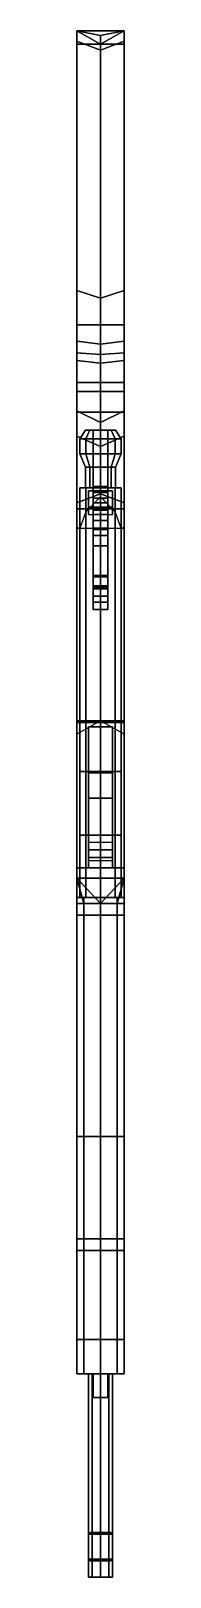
# Model space of a CAD drawing. Header units: millimetres. Extents: x -0.2 to 1, y -10.4 to 14.3.
# Drawn here: x -0.16 to 0.16, y -10.42 to 0 of the extents above.
import ezdxf

# ---------------------------------------------------------------- set-up
doc = ezdxf.new("R2010")
doc.units = ezdxf.units.MM
doc.layers.add('p2', color=3, linetype='Continuous')

msp = doc.modelspace()

# ---------------------------------------------------------------- linework, layer by layer
for points in [[(-0.16, -0.09, -1.41), (-0.16, -0.07, -0.42), (-0.16, 0, -0.42), (-0.16, 0, -1.41)], [(0.16, 0, -0.42), (0.16, 0, -1.41), (-0.16, 0, -1.41), (-0.16, 0, -0.42)], [(0, -0.03, -0.36), (0.16, 0, -0.42), (-0.16, 0, -0.42), (0, -0.03, -0.36)], [(-0.16, -0.07, -0.42), (0, -0.13, -0.33), (0, -0.03, -0.36), (-0.16, 0, -0.42)], [(0.16, 0, -1.41), (0, -0.09, -1.5), (0, -0.09, -1.5), (-0.16, 0, -1.41)], [(0, -0.09, -1.5), (-0.16, -0.09, -1.41), (-0.16, 0, -1.41), (0, -0.09, -1.5)], [(0, -0.13, -0.33), (0.16, -0.07, -0.42), (0.16, 0, -0.42), (0, -0.03, -0.36)], [(0.16, -0.09, -1.41), (0, -0.09, -1.5), (0, -0.09, -1.5), (0.16, 0, -1.41)], [(0.16, -0.07, -0.42), (0.16, -0.09, -1.41), (0.16, 0, -1.41), (0.16, 0, -0.42)], [(-0.16, -1.98, -0.71), (-0.16, -1.75, -0.26), (-0.16, -0.07, -0.42), (-0.16, -0.09, -1.41)], [(-0.16, -1.75, -0.26), (0, -1.8, -0.2), (0, -0.13, -0.33), (-0.16, -0.07, -0.42)], [(0, -1.98, -0.86), (-0.16, -1.98, -0.71), (-0.16, -0.09, -1.41), (0, -0.09, -1.5)], [(0, -1.8, -0.2), (0.16, -1.75, -0.26), (0.16, -0.07, -0.42), (0, -0.13, -0.33)], [(0.16, -1.98, -0.71), (0, -1.98, -0.86), (0, -0.09, -1.5), (0.16, -0.09, -1.41)], [(0.16, -1.75, -0.26), (0.16, -1.98, -0.71), (0.16, -0.09, -1.41), (0.16, -0.07, -0.42)], [(-0.16, -2.17, -0.71), (-0.16, -2.09, -0.26), (-0.16, -1.75, -0.26), (-0.16, -1.98, -0.71)], [(-0.16, -2.09, -0.26), (0, -2.11, -0.2), (0, -1.8, -0.2), (-0.16, -1.75, -0.26)], [(0, -2.11, -0.2), (0.16, -2.09, -0.26), (0.16, -1.75, -0.26), (0, -1.8, -0.2)], [(0.16, -2.09, -0.26), (0.16, -2.17, -0.71), (0.16, -1.98, -0.71), (0.16, -1.75, -0.26)], [(0, -2.18, -0.86), (-0.16, -2.17, -0.71), (-0.16, -1.98, -0.71), (0, -1.98, -0.86)], [(0.16, -2.17, -0.71), (0, -2.18, -0.86), (0, -1.98, -0.86), (0.16, -1.98, -0.71)], [(-0.16, -2.37, -0.83), (-0.16, -2.22, -0.32), (-0.16, -2.09, -0.26), (-0.16, -2.17, -0.71)], [(-0.16, -2.22, -0.32), (0, -2.24, -0.27), (0, -2.11, -0.2), (-0.16, -2.09, -0.26)], [(0, -2.37, -0.92), (-0.16, -2.37, -0.83), (-0.16, -2.17, -0.71), (0, -2.18, -0.86)], [(0, -2.24, -0.27), (0.16, -2.22, -0.32), (0.16, -2.09, -0.26), (0, -2.11, -0.2)], [(0.16, -2.37, -0.83), (0, -2.37, -0.92), (0, -2.18, -0.86), (0.16, -2.17, -0.71)], [(0.16, -2.22, -0.32), (0.16, -2.37, -0.83), (0.16, -2.17, -0.71), (0.16, -2.09, -0.26)], [(-0.16, -2.56, -0.65), (-0.16, -2.73, -0.57), (-0.16, -2.57, -0.32), (-0.16, -2.22, -0.32)], [(-0.16, -2.43, -0.83), (-0.16, -2.56, -0.65), (-0.16, -2.22, -0.32), (-0.16, -2.37, -0.83)], [(-0.16, -2.22, -0.32), (-0.16, -2.57, -0.32), (0, -2.57, -0.27), (0, -2.24, -0.27)], [(0.16, -2.57, -0.32), (0.16, -2.22, -0.32), (0, -2.24, -0.27), (0, -2.57, -0.27)], [(0.16, -2.73, -0.57), (0.16, -2.56, -0.65), (0.16, -2.22, -0.32), (0.16, -2.57, -0.32)], [(0.16, -2.56, -0.65), (0.16, -2.43, -0.83), (0.16, -2.37, -0.83), (0.16, -2.22, -0.32)], [(0, -2.43, -0.92), (-0.16, -2.43, -0.83), (-0.16, -2.37, -0.83), (0, -2.37, -0.92)], [(0.16, -2.43, -0.83), (0, -2.43, -0.92), (0, -2.37, -0.92), (0.16, -2.37, -0.83)], [(0, -2.64, -0.77), (-0.16, -2.56, -0.65), (-0.16, -2.43, -0.83), (0, -2.43, -0.92)], [(0.16, -2.56, -0.65), (0, -2.64, -0.77), (0, -2.43, -0.92), (0.16, -2.43, -0.83)], [(0, -2.64, -0.77), (0, -2.8, -0.66), (-0.16, -2.73, -0.57), (-0.16, -2.56, -0.65)], [(-0.16, -2.73, -0.57), (-0.16, -3.18, -0.38), (-0.16, -3.22, -0.04), (-0.16, -2.57, -0.32)], [(-0.16, -2.57, -0.32), (-0.16, -3.22, -0.04), (0, -3.22, -0.04), (0, -2.57, -0.27)], [(0, -2.8, -0.66), (0, -2.64, -0.77), (0.16, -2.56, -0.65), (0.16, -2.73, -0.57)], [(0.16, -3.22, -0.04), (0.16, -2.57, -0.32), (0, -2.57, -0.27), (0, -3.22, -0.04)], [(0.16, -3.18, -0.38), (0.16, -2.73, -0.57), (0.16, -2.57, -0.32), (0.16, -3.22, -0.04)], [(-0.1, -2.69, 0.07), (-0.071, -2.69, -0.001), (-0.099, -2.75, -0.029), (-0.14, -2.75, 0.07)], [(-0.071, -2.69, 0.141), (-0.1, -2.69, 0.07), (-0.14, -2.75, 0.07), (-0.099, -2.75, 0.169)], [(0.071, -2.69, -0.001), (-0.1, -2.69, 0.07), (-0.071, -2.69, 0.141), (0.1, -2.69, 0.07)], [(0, -2.69, -0.03), (-0.071, -2.69, -0.001), (-0.1, -2.69, 0.07), (0.071, -2.69, -0.001)], [(-0.071, -2.69, -0.001), (0, -2.69, -0.03), (0, -2.75, -0.07), (-0.099, -2.75, -0.029)], [(0, -2.69, 0.17), (-0.071, -2.69, 0.141), (-0.099, -2.75, 0.169), (0, -2.75, 0.21)], [(0.1, -2.69, 0.07), (-0.071, -2.69, 0.141), (0, -2.69, 0.17), (0.071, -2.69, 0.141)], [(0, -2.69, -0.03), (0.071, -2.69, -0.001), (0.099, -2.75, -0.029), (0, -2.75, -0.07)], [(0.071, -2.69, 0.141), (0, -2.69, 0.17), (0, -2.75, 0.21), (0.099, -2.75, 0.169)], [(0.071, -2.69, -0.001), (0.1, -2.69, 0.07), (0.14, -2.75, 0.07), (0.099, -2.75, -0.029)], [(0.1, -2.69, 0.07), (0.071, -2.69, 0.141), (0.099, -2.75, 0.169), (0.14, -2.75, 0.07)], [(0, -2.8, -0.66), (0, -3.12, -0.5), (-0.16, -3.18, -0.38), (-0.16, -2.73, -0.57)], [(-0.14, -2.85, 0.07), (-0.099, -2.85, 0.169), (-0.099, -2.75, 0.169), (-0.14, -2.75, 0.07)], [(-0.099, -2.85, -0.029), (-0.14, -2.85, 0.07), (-0.14, -2.75, 0.07), (-0.099, -2.75, -0.029)], [(-0.099, -2.85, 0.169), (0, -2.85, 0.21), (0, -2.75, 0.21), (-0.099, -2.75, 0.169)], [(0, -2.85, -0.07), (-0.099, -2.85, -0.029), (-0.099, -2.75, -0.029), (0, -2.75, -0.07)], [(0, -3.12, -0.5), (0, -2.8, -0.66), (0.16, -2.73, -0.57), (0.16, -3.18, -0.38)], [(0, -2.85, 0.21), (0.099, -2.85, 0.169), (0.099, -2.75, 0.169), (0, -2.75, 0.21)], [(0.099, -2.85, -0.029), (0, -2.85, -0.07), (0, -2.75, -0.07), (0.099, -2.75, -0.029)], [(0.099, -2.85, 0.169), (0.14, -2.85, 0.07), (0.14, -2.75, 0.07), (0.099, -2.75, 0.169)], [(0.14, -2.85, 0.07), (0.099, -2.85, -0.029), (0.099, -2.75, -0.029), (0.14, -2.75, 0.07)], [(-0.1, -2.94, 0.07), (-0.071, -2.94, 0.141), (-0.099, -2.85, 0.169), (-0.14, -2.85, 0.07)], [(-0.071, -2.94, -0.001), (-0.1, -2.94, 0.07), (-0.14, -2.85, 0.07), (-0.099, -2.85, -0.029)], [(-0.071, -2.94, 0.141), (0, -2.94, 0.17), (0, -2.85, 0.21), (-0.099, -2.85, 0.169)], [(0, -2.94, -0.03), (-0.071, -2.94, -0.001), (-0.099, -2.85, -0.029), (0, -2.85, -0.07)], [(0, -2.94, 0.17), (0.071, -2.94, 0.141), (0.099, -2.85, 0.169), (0, -2.85, 0.21)], [(0.071, -2.94, -0.001), (0, -2.94, -0.03), (0, -2.85, -0.07), (0.099, -2.85, -0.029)], [(0.071, -2.94, 0.141), (0.1, -2.94, 0.07), (0.14, -2.85, 0.07), (0.099, -2.85, 0.169)], [(0.1, -2.94, 0.07), (0.071, -2.94, -0.001), (0.099, -2.85, -0.029), (0.14, -2.85, 0.07)], [(0, -3.12, -0.5), (0, -4.65, -0.5), (-0.16, -4.65, -0.38), (-0.16, -3.18, -0.38)], [(0.08, -3.1, 0.31), (0.08, -3.1, 0.17), (-0.08, -3.1, 0.17), (-0.08, -3.1, 0.31)], [(-0.08, -3.1, 0.31), (-0.08, -3.1, 0.17), (-0.08, -3.21, 0.25), (-0.08, -3.21, 0.31)], [(0.08, -3.21, 0.31), (0.08, -3.1, 0.31), (-0.08, -3.1, 0.31), (-0.08, -3.21, 0.31)], [(-0.08, -3.1, 0.17), (-0.08, -3.1, 0.17), (-0.08, -3.26, 0.17), (-0.08, -3.21, 0.25)], [(0, -4.65, -0.5), (0, -3.12, -0.5), (0.16, -3.18, -0.38), (0.16, -4.65, -0.38)], [(0.08, -3.21, 0.25), (0.08, -3.1, 0.17), (0.08, -3.1, 0.31), (0.08, -3.21, 0.31)], [(0.08, -3.26, 0.17), (0.08, -3.1, 0.17), (0.08, -3.1, 0.17), (0.08, -3.21, 0.25)], [(-0.16, -3.18, -0.38), (-0.16, -4.65, -0.38), (-0.16, -3.35, 0.07), (-0.16, -3.22, -0.04)], [(0.16, -3.35, 0.07), (0.16, -3.22, -0.04), (-0.16, -3.22, -0.04), (-0.16, -3.35, 0.07)], [(-0.08, -3.21, 0.31), (-0.08, -3.21, 0.25), (0.08, -3.21, 0.25), (0.08, -3.21, 0.31)], [(-0.08, -3.21, 0.25), (-0.08, -3.26, 0.17), (0.08, -3.26, 0.17), (0.08, -3.21, 0.25)], [(0.16, -4.65, -0.38), (0.16, -3.18, -0.38), (0.16, -3.22, -0.04), (0.16, -3.35, 0.07)], [(-0.16, -5.71, -0.5), (-0.16, -5.84, 0.07), (-0.16, -3.35, 0.07), (-0.16, -4.65, -0.38)], [(-0.16, -3.35, 0.07), (-0.16, -5.84, 0.07), (-0.14, -5.84, 0.07), (-0.14, -3.35, 0.07)], [(0.16, -5.84, 0.07), (0.16, -3.35, 0.07), (0.14, -3.35, 0.07), (0.14, -5.84, 0.07)], [(0.16, -5.84, 0.07), (0.16, -5.71, -0.5), (0.16, -4.65, -0.38), (0.16, -3.35, 0.07)], [(-0.16, -5.64, -0.58), (-0.16, -5.71, -0.5), (-0.16, -4.65, -0.38), (-0.16, -4.74, -0.54)], [(-0.16, -4.74, -0.54), (-0.16, -4.65, -0.38), (0, -4.65, -0.5), (0, -4.65, -0.54)], [(0.16, -4.65, -0.38), (0.16, -4.74, -0.54), (0, -4.65, -0.54), (0, -4.65, -0.5)], [(0.16, -5.71, -0.5), (0.16, -5.64, -0.58), (0.16, -4.74, -0.54), (0.16, -4.65, -0.38)], [(0.08, -4.69, 0.25), (0.08, -4.69, 0.17), (-0.08, -4.69, 0.17), (-0.08, -4.69, 0.25)], [(-0.08, -4.69, 0.25), (-0.08, -4.69, 0.17), (-0.08, -5.64, 0.17), (-0.08, -5, 0.25)], [(0.08, -5, 0.25), (0.08, -4.69, 0.25), (-0.08, -4.69, 0.25), (-0.08, -5, 0.25)], [(0.08, -5.64, 0.17), (0.08, -4.69, 0.17), (0.08, -4.69, 0.25), (0.08, -5, 0.25)], [(0.08, -5, 0.35), (0.08, -5, 0.25), (-0.08, -5, 0.25), (-0.08, -5, 0.35)], [(-0.08, -5, 0.35), (-0.08, -5, 0.25), (-0.08, -5.17, 0.29), (-0.08, -5.17, 0.35)], [(0.08, -5.17, 0.35), (0.08, -5, 0.35), (-0.08, -5, 0.35), (-0.08, -5.17, 0.35)], [(-0.08, -5.17, 0.29), (-0.08, -5, 0.25), (-0.08, -5.64, 0.17), (-0.08, -5.64, 0.29)], [(0.08, -5.17, 0.29), (0.08, -5, 0.25), (0.08, -5, 0.35), (0.08, -5.17, 0.35)], [(0.08, -5.64, 0.17), (0.08, -5, 0.25), (0.08, -5.17, 0.29), (0.08, -5.64, 0.29)], [(-0.08, -5.17, 0.35), (-0.08, -5.17, 0.29), (0.08, -5.17, 0.29), (0.08, -5.17, 0.35)], [(0.08, -5.64, 0.29), (0.08, -5.17, 0.29), (-0.08, -5.17, 0.29), (-0.08, -5.64, 0.29)], [(0.08, -5.52, 0.34), (0.08, -5.47, 0.29), (-0.08, -5.47, 0.29), (-0.08, -5.52, 0.34)], [(-0.08, -5.52, 0.34), (-0.08, -5.47, 0.29), (-0.08, -5.59, 0.29), (-0.08, -5.57, 0.34)], [(0.08, -5.57, 0.34), (0.08, -5.52, 0.34), (-0.08, -5.52, 0.34), (-0.08, -5.57, 0.34)], [(0.08, -5.59, 0.29), (0.08, -5.47, 0.29), (0.08, -5.52, 0.34), (0.08, -5.57, 0.34)], [(-0.08, -5.57, 0.34), (-0.08, -5.59, 0.29), (0.08, -5.59, 0.29), (0.08, -5.57, 0.34)], [(0.16, -5.71, -0.5), (-0.16, -5.71, -0.5), (-0.16, -5.64, -0.58), (0.16, -5.64, -0.58)], [(-0.16, -5.88, -0.38), (-0.16, -5.84, 0.07), (-0.16, -5.84, 0.07), (-0.16, -5.71, -0.5)], [(-0.113, -5.88, -0.493), (-0.16, -5.88, -0.38), (-0.16, -5.71, -0.5)], [(0, -5.88, -0.54), (-0.113, -5.88, -0.493), (-0.16, -5.71, -0.5), (0, -5.88, -0.54)], [(0, -5.88, -0.54), (0, -5.88, -0.54), (-0.16, -5.71, -0.5), (0.16, -5.71, -0.5)], [(-0.08, -5.64, 0.29), (-0.08, -5.64, 0.17), (0.08, -5.64, 0.17), (0.08, -5.64, 0.29)], [(0.113, -5.88, -0.493), (0, -5.88, -0.54), (0, -5.88, -0.54), (0.16, -5.71, -0.5)], [(0.16, -5.88, -0.38), (0.113, -5.88, -0.493), (0.16, -5.71, -0.5)], [(0.16, -5.84, 0.07), (0.16, -5.88, -0.38), (0.16, -5.71, -0.5), (0.16, -5.84, 0.07)], [(-0.16, -7.45, 0.07), (-0.113, -7.45, 0.183), (-0.113, -5.84, 0.183), (-0.16, -5.84, 0.07)], [(-0.16, -7.45, -0.31), (-0.16, -7.45, 0.07), (-0.16, -5.84, 0.07), (-0.16, -5.96, -0.38)], [(-0.16, -5.96, -0.38), (-0.16, -5.84, 0.07), (-0.16, -5.84, 0.07), (-0.16, -5.88, -0.38)], [(-0.16, -5.84, 0.07), (-0.113, -5.84, 0.183), (-0.099, -5.84, 0.169), (-0.14, -5.84, 0.07)], [(-0.113, -5.96, -0.493), (-0.16, -5.96, -0.38), (-0.16, -5.88, -0.38), (-0.113, -5.88, -0.493)], [(-0.113, -7.45, 0.183), (0, -7.45, 0.23), (0, -5.84, 0.23), (-0.113, -5.84, 0.183)], [(-0.113, -5.84, 0.183), (0, -5.84, 0.23), (0, -5.84, 0.21), (-0.099, -5.84, 0.169)], [(0, -5.96, -0.54), (-0.113, -5.96, -0.493), (-0.113, -5.88, -0.493), (0, -5.88, -0.54)], [(0, -7.45, 0.23), (0.113, -7.45, 0.183), (0.113, -5.84, 0.183), (0, -5.84, 0.23)], [(0, -5.84, 0.23), (0.113, -5.84, 0.183), (0.099, -5.84, 0.169), (0, -5.84, 0.21)], [(0.113, -5.96, -0.493), (0, -5.96, -0.54), (0, -5.88, -0.54), (0.113, -5.88, -0.493)], [(0.113, -5.84, 0.183), (0.16, -5.84, 0.07), (0.14, -5.84, 0.07), (0.099, -5.84, 0.169)], [(0.113, -7.45, 0.183), (0.16, -7.45, 0.07), (0.16, -5.84, 0.07), (0.113, -5.84, 0.183)], [(0.16, -5.96, -0.38), (0.113, -5.96, -0.493), (0.113, -5.88, -0.493), (0.16, -5.88, -0.38)], [(0.16, -7.45, 0.07), (0.16, -7.45, -0.31), (0.16, -5.96, -0.38), (0.16, -5.84, 0.07)], [(0.16, -5.84, 0.07), (0.16, -5.96, -0.38), (0.16, -5.88, -0.38), (0.16, -5.84, 0.07)], [(-0.113, -7.45, -0.423), (-0.16, -7.45, -0.31), (-0.16, -5.96, -0.38), (-0.113, -5.96, -0.493)], [(0, -7.45, -0.47), (-0.113, -7.45, -0.423), (-0.113, -5.96, -0.493), (0, -5.96, -0.54)], [(0.113, -7.45, -0.423), (0, -7.45, -0.47), (0, -5.96, -0.54), (0.113, -5.96, -0.493)], [(0.16, -7.45, -0.31), (0.113, -7.45, -0.423), (0.113, -5.96, -0.493), (0.16, -5.96, -0.38)], [(-0.16, -8.14, 0.04), (-0.113, -8.14, 0.153), (-0.113, -7.45, 0.183), (-0.16, -7.45, 0.07)], [(-0.113, -8.14, -0.363), (-0.16, -8.14, -0.25), (-0.16, -7.45, -0.31), (-0.113, -7.45, -0.423)], [(-0.16, -8.14, -0.25), (-0.16, -8.14, 0.04), (-0.16, -7.45, 0.07), (-0.16, -7.45, -0.31)], [(-0.113, -8.14, 0.153), (0, -8.14, 0.2), (0, -7.45, 0.23), (-0.113, -7.45, 0.183)], [(0, -8.14, -0.41), (-0.113, -8.14, -0.363), (-0.113, -7.45, -0.423), (0, -7.45, -0.47)], [(0, -8.14, 0.2), (0.113, -8.14, 0.153), (0.113, -7.45, 0.183), (0, -7.45, 0.23)], [(0.113, -8.14, -0.363), (0, -8.14, -0.41), (0, -7.45, -0.47), (0.113, -7.45, -0.423)], [(0.113, -8.14, 0.153), (0.16, -8.14, 0.04), (0.16, -7.45, 0.07), (0.113, -7.45, 0.183)], [(0.16, -8.14, -0.25), (0.113, -8.14, -0.363), (0.113, -7.45, -0.423), (0.16, -7.45, -0.31)], [(0.16, -8.14, 0.04), (0.16, -8.14, -0.25), (0.16, -7.45, -0.31), (0.16, -7.45, 0.07)], [(-0.16, -8.22, 0.04), (-0.113, -8.22, 0.153), (-0.113, -8.14, 0.153), (-0.16, -8.14, 0.04)], [(-0.113, -8.22, -0.303), (-0.16, -8.22, -0.19), (-0.16, -8.14, -0.19), (-0.113, -8.14, -0.303)], [(-0.16, -8.22, -0.19), (-0.16, -8.22, 0.04), (-0.16, -8.14, 0.04), (-0.16, -8.14, -0.19)], [(-0.113, -8.14, -0.303), (-0.16, -8.14, -0.19), (-0.16, -8.14, -0.25), (-0.113, -8.14, -0.363)], [(-0.113, -8.82, -0.273), (-0.16, -8.82, -0.16), (-0.16, -8.22, -0.19), (-0.113, -8.22, -0.303)], [(-0.16, -8.82, 0.01), (-0.113, -8.82, 0.123), (-0.113, -8.22, 0.153), (-0.16, -8.22, 0.04)], [(-0.16, -8.82, -0.16), (-0.16, -8.82, 0.01), (-0.16, -8.22, 0.04), (-0.16, -8.22, -0.19)], [(-0.113, -8.22, 0.153), (0, -8.22, 0.2), (0, -8.14, 0.2), (-0.113, -8.14, 0.153)], [(0, -8.22, -0.35), (-0.113, -8.22, -0.303), (-0.113, -8.14, -0.303), (0, -8.14, -0.35)], [(0, -8.14, -0.35), (-0.113, -8.14, -0.303), (-0.113, -8.14, -0.363), (0, -8.14, -0.41)], [(0, -8.82, -0.32), (-0.113, -8.82, -0.273), (-0.113, -8.22, -0.303), (0, -8.22, -0.35)], [(-0.113, -8.82, 0.123), (0, -8.82, 0.17), (0, -8.22, 0.2), (-0.113, -8.22, 0.153)], [(0, -8.22, 0.2), (0.113, -8.22, 0.153), (0.113, -8.14, 0.153), (0, -8.14, 0.2)], [(0.113, -8.22, -0.303), (0, -8.22, -0.35), (0, -8.14, -0.35), (0.113, -8.14, -0.303)], [(0.113, -8.14, -0.303), (0, -8.14, -0.35), (0, -8.14, -0.41), (0.113, -8.14, -0.363)], [(0.113, -8.82, -0.273), (0, -8.82, -0.32), (0, -8.22, -0.35), (0.113, -8.22, -0.303)], [(0, -8.82, 0.17), (0.113, -8.82, 0.123), (0.113, -8.22, 0.153), (0, -8.22, 0.2)], [(0.113, -8.22, 0.153), (0.16, -8.22, 0.04), (0.16, -8.14, 0.04), (0.113, -8.14, 0.153)], [(0.16, -8.22, -0.19), (0.113, -8.22, -0.303), (0.113, -8.14, -0.303), (0.16, -8.14, -0.19)], [(0.16, -8.14, -0.19), (0.113, -8.14, -0.303), (0.113, -8.14, -0.363), (0.16, -8.14, -0.25)], [(0.16, -8.82, -0.16), (0.113, -8.82, -0.273), (0.113, -8.22, -0.303), (0.16, -8.22, -0.19)], [(0.113, -8.82, 0.123), (0.16, -8.82, 0.01), (0.16, -8.22, 0.04), (0.113, -8.22, 0.153)], [(0.16, -8.22, 0.04), (0.16, -8.22, -0.19), (0.16, -8.14, -0.19), (0.16, -8.14, 0.04)], [(0.16, -8.82, 0.01), (0.16, -8.82, -0.16), (0.16, -8.22, -0.19), (0.16, -8.22, 0.04)], [(-0.16, -9.05, 0.01), (-0.113, -9.05, 0.123), (-0.113, -8.82, 0.123), (-0.16, -8.82, 0.01)], [(-0.113, -9.05, -0.243), (-0.16, -9.05, -0.13), (-0.16, -8.82, -0.13), (-0.113, -8.82, -0.243)], [(-0.16, -9.05, -0.13), (-0.16, -9.05, 0.01), (-0.16, -8.82, 0.01), (-0.16, -8.82, -0.13)], [(-0.113, -8.82, -0.243), (-0.16, -8.82, -0.13), (-0.16, -8.82, -0.16), (-0.113, -8.82, -0.273)], [(-0.113, -9.05, 0.123), (0, -9.05, 0.17), (0, -8.82, 0.17), (-0.113, -8.82, 0.123)], [(0, -9.05, -0.29), (-0.113, -9.05, -0.243), (-0.113, -8.82, -0.243), (0, -8.82, -0.29)], [(0, -8.82, -0.29), (-0.113, -8.82, -0.243), (-0.113, -8.82, -0.273), (0, -8.82, -0.32)], [(0, -9.05, 0.17), (0.113, -9.05, 0.123), (0.113, -8.82, 0.123), (0, -8.82, 0.17)], [(0.113, -9.05, -0.243), (0, -9.05, -0.29), (0, -8.82, -0.29), (0.113, -8.82, -0.243)], [(0.113, -8.82, -0.243), (0, -8.82, -0.29), (0, -8.82, -0.32), (0.113, -8.82, -0.273)], [(0.113, -9.05, 0.123), (0.16, -9.05, 0.01), (0.16, -8.82, 0.01), (0.113, -8.82, 0.123)], [(0.16, -9.05, -0.13), (0.113, -9.05, -0.243), (0.113, -8.82, -0.243), (0.16, -8.82, -0.13)], [(0.16, -8.82, -0.13), (0.113, -8.82, -0.243), (0.113, -8.82, -0.273), (0.16, -8.82, -0.16)], [(0.16, -9.05, 0.01), (0.16, -9.05, -0.13), (0.16, -8.82, -0.13), (0.16, -8.82, 0.01)], [(-0.08, -9.05), (-0.057, -9.05, 0.057), (-0.113, -9.05, 0.123), (-0.16, -9.05, 0.01)], [(-0.08, -9.05), (-0.08, -9.05), (-0.16, -9.05, 0.01), (-0.16, -9.05, -0.13)], [(-0.057, -9.05, -0.057), (-0.08, -9.05), (-0.16, -9.05, -0.13), (-0.113, -9.05, -0.243)], [(-0.057, -9.05, 0.057), (0, -9.05, 0.08), (0, -9.05, 0.17), (-0.113, -9.05, 0.123)], [(0, -9.05, -0.08), (-0.057, -9.05, -0.057), (-0.113, -9.05, -0.243), (0, -9.05, -0.29)], [(-0.08, -10.42), (-0.057, -10.42, 0.057), (-0.057, -9.05, 0.057), (-0.08, -9.05)], [(-0.057, -10.42, -0.057), (-0.08, -10.42), (-0.08, -9.05), (-0.057, -9.05, -0.057)], [(-0.057, -10.13, 0.057), (0, -10.13, 0.08), (0, -9.05, 0.08), (-0.057, -9.05, 0.057)], [(0, -10.42, -0.08), (-0.057, -10.42, -0.057), (-0.057, -9.05, -0.057), (0, -9.05, -0.08)], [(-0.05, -9.21, -0.24), (0, -9.21, -0.19), (0, -9.05, -0.19), (-0.05, -9.05, -0.24)], [(0, -9.21, -0.29), (-0.05, -9.21, -0.24), (-0.05, -9.05, -0.24), (0, -9.05, -0.29)], [(0, -10.13, 0.08), (0.057, -10.13, 0.057), (0.057, -9.05, 0.057), (0, -9.05, 0.08)], [(0.057, -10.42, -0.057), (0, -10.42, -0.08), (0, -9.05, -0.08), (0.057, -9.05, -0.057)], [(0, -9.05, 0.08), (0.057, -9.05, 0.057), (0.113, -9.05, 0.123), (0, -9.05, 0.17)], [(0.057, -9.05, -0.057), (0, -9.05, -0.08), (0, -9.05, -0.29), (0.113, -9.05, -0.243)], [(0, -9.21, -0.19), (0.05, -9.21, -0.24), (0.05, -9.05, -0.24), (0, -9.05, -0.19)], [(0.05, -9.21, -0.24), (0, -9.21, -0.29), (0, -9.05, -0.29), (0.05, -9.05, -0.24)], [(0.057, -10.42, 0.057), (0.08, -10.42), (0.08, -9.05), (0.057, -9.05, 0.057)], [(0.08, -10.42), (0.057, -10.42, -0.057), (0.057, -9.05, -0.057), (0.08, -9.05)], [(0.057, -9.05, 0.057), (0.08, -9.05), (0.16, -9.05, 0.01), (0.113, -9.05, 0.123)], [(0.08, -9.05), (0.057, -9.05, -0.057), (0.113, -9.05, -0.243), (0.16, -9.05, -0.13)], [(0.08, -9.05), (0.08, -9.05), (0.16, -9.05, -0.13), (0.16, -9.05, 0.01)], [(-0.05, -9.21, -0.24), (0, -9.21, -0.29), (0.05, -9.21, -0.24), (0, -9.21, -0.19)], [(-0.08, -10.13, 0.23), (-0.057, -10.13, 0.287), (-0.049, -10.12, 0.279), (-0.07, -10.12, 0.23)], [(-0.057, -10.13, 0.173), (-0.08, -10.13, 0.23), (-0.07, -10.12, 0.23), (-0.049, -10.12, 0.181)], [(-0.08, -10.3, 0.23), (-0.057, -10.3, 0.287), (-0.057, -10.13, 0.287), (-0.08, -10.13, 0.23)], [(-0.057, -10.3, 0.173), (-0.08, -10.3, 0.23), (-0.08, -10.13, 0.23), (-0.057, -10.13, 0.173)], [(-0.057, -10.13, 0.287), (0, -10.13, 0.31), (0, -10.12, 0.3), (-0.049, -10.12, 0.279)], [(0, -10.13, 0.15), (-0.057, -10.13, 0.173), (-0.049, -10.12, 0.181), (0, -10.12, 0.16)], [(-0.057, -10.3, 0.287), (0, -10.3, 0.31), (0, -10.13, 0.31), (-0.057, -10.13, 0.287)], [(-0.057, -10.3, 0.057), (-0.057, -10.3, 0.173), (-0.057, -10.13, 0.173), (-0.057, -10.13, 0.057)], [(-0.057, -10.13, 0.057), (-0.057, -10.13, 0.173), (0, -10.13, 0.15), (0, -10.13, 0.08)], [(0, -10.13, 0.31), (0.057, -10.13, 0.287), (0.049, -10.12, 0.279), (0, -10.12, 0.3)], [(0.057, -10.13, 0.173), (0, -10.13, 0.15), (0, -10.12, 0.16), (0.049, -10.12, 0.181)], [(0, -10.3, 0.31), (0.057, -10.3, 0.287), (0.057, -10.13, 0.287), (0, -10.13, 0.31)], [(0, -10.13, 0.08), (0, -10.13, 0.15), (0.057, -10.13, 0.173), (0.057, -10.13, 0.057)], [(0.057, -10.13, 0.287), (0.08, -10.13, 0.23), (0.07, -10.12, 0.23), (0.049, -10.12, 0.279)], [(0.08, -10.13, 0.23), (0.057, -10.13, 0.173), (0.049, -10.12, 0.181), (0.07, -10.12, 0.23)], [(0.057, -10.3, 0.287), (0.08, -10.3, 0.23), (0.08, -10.13, 0.23), (0.057, -10.13, 0.287)], [(0.08, -10.3, 0.23), (0.057, -10.3, 0.173), (0.057, -10.13, 0.173), (0.08, -10.13, 0.23)], [(0.057, -10.3, 0.173), (0.057, -10.3, 0.057), (0.057, -10.13, 0.057), (0.057, -10.13, 0.173)], [(-0.08, -10.3, 0.23), (-0.057, -10.3, 0.173), (-0.049, -10.31, 0.181), (-0.07, -10.31, 0.23)], [(-0.057, -10.3, 0.287), (-0.08, -10.3, 0.23), (-0.07, -10.31, 0.23), (-0.049, -10.31, 0.279)], [(-0.057, -10.3, 0.173), (0, -10.3, 0.15), (0, -10.31, 0.16), (-0.049, -10.31, 0.181)], [(0, -10.3, 0.31), (-0.057, -10.3, 0.287), (-0.049, -10.31, 0.279), (0, -10.31, 0.3)], [(0, -10.3, 0.08), (0, -10.3, 0.15), (-0.057, -10.3, 0.173), (-0.057, -10.3, 0.057)], [(-0.057, -10.42, 0.057), (0, -10.42, 0.08), (0, -10.3, 0.08), (-0.057, -10.3, 0.057)], [(0, -10.3, 0.15), (0.057, -10.3, 0.173), (0.049, -10.31, 0.181), (0, -10.31, 0.16)], [(0.057, -10.3, 0.287), (0, -10.3, 0.31), (0, -10.31, 0.3), (0.049, -10.31, 0.279)], [(0.057, -10.3, 0.057), (0.057, -10.3, 0.173), (0, -10.3, 0.15), (0, -10.3, 0.08)], [(0, -10.42, 0.08), (0.057, -10.42, 0.057), (0.057, -10.3, 0.057), (0, -10.3, 0.08)], [(0.057, -10.3, 0.173), (0.08, -10.3, 0.23), (0.07, -10.31, 0.23), (0.049, -10.31, 0.181)], [(0.08, -10.3, 0.23), (0.057, -10.3, 0.287), (0.049, -10.31, 0.279), (0.07, -10.31, 0.23)], [(0.057, -10.42, 0.057), (0, -10.42, 0.08), (-0.057, -10.42, 0.057), (-0.08, -10.42)], [(0.08, -10.42), (0.057, -10.42, 0.057), (-0.08, -10.42), (-0.057, -10.42, -0.057)], [(0.057, -10.42, -0.057), (0.08, -10.42), (-0.057, -10.42, -0.057), (0, -10.42, -0.08)]]:
    msp.add_3dface(points)
at = {"layer": 'p2'}
for points in [[(-0.05, -3.18, -0.55), (-0.05, -3.17, -0.43), (-0.05, -2.69, -0.62), (-0.05, -3.07, -0.62)], [(-0.05, -3.07, -0.62), (-0.05, -2.69, -0.62), (0.05, -2.69, -0.62), (0.05, -3.07, -0.62)], [(0.05, -2.69, -0.62), (0.05, -3.17, -0.43), (0.05, -3.18, -0.55), (0.05, -3.07, -0.62)], [(-0.1, -3.08, 0.07), (-0.071, -3.08, 0.141), (-0.071, -2.94, 0.141), (-0.1, -2.94, 0.07)], [(-0.071, -3.08, -0.001), (-0.1, -3.08, 0.07), (-0.1, -2.94, 0.07), (-0.071, -2.94, -0.001)], [(-0.071, -3.08, 0.141), (0, -3.08, 0.17), (0, -2.94, 0.17), (-0.071, -2.94, 0.141)], [(0, -3.08, -0.03), (-0.071, -3.08, -0.001), (-0.071, -2.94, -0.001), (0, -2.94, -0.03)], [(0, -3.08, 0.17), (0.071, -3.08, 0.141), (0.071, -2.94, 0.141), (0, -2.94, 0.17)], [(0.071, -3.08, -0.001), (0, -3.08, -0.03), (0, -2.94, -0.03), (0.071, -2.94, -0.001)], [(0.071, -3.08, 0.141), (0.1, -3.08, 0.07), (0.1, -2.94, 0.07), (0.071, -2.94, 0.141)], [(0.1, -3.08, 0.07), (0.071, -3.08, -0.001), (0.071, -2.94, -0.001), (0.1, -2.94, 0.07)], [(-0.14, -5.84, 0.07), (-0.099, -5.84, 0.169), (-0.099, -3.08, 0.169), (-0.14, -3.08, 0.07)], [(-0.099, -3.24, -0.029), (-0.14, -3.35, 0.07), (-0.14, -3.08, 0.07), (-0.099, -3.08, -0.029)], [(-0.099, -3.08, -0.029), (-0.14, -3.08, 0.07), (-0.1, -3.08, 0.07), (-0.071, -3.08, -0.001)], [(-0.14, -3.08, 0.07), (-0.099, -3.08, 0.169), (-0.071, -3.08, 0.141), (-0.1, -3.08, 0.07)], [(-0.099, -5.84, 0.169), (0, -5.84, 0.21), (0, -3.08, 0.21), (-0.099, -3.08, 0.169)], [(0, -3.14, -0.07), (-0.099, -3.24, -0.029), (-0.099, -3.08, -0.029), (0, -3.08, -0.07)], [(0, -3.08, -0.07), (-0.099, -3.08, -0.029), (-0.071, -3.08, -0.001), (0, -3.08, -0.03)], [(-0.099, -3.08, 0.169), (0, -3.08, 0.21), (0, -3.08, 0.17), (-0.071, -3.08, 0.141)], [(-0.05, -3.15, -0.62), (-0.05, -3.18, -0.55), (-0.05, -3.07, -0.62), (-0.05, -3.1, -0.66)], [(-0.05, -3.1, -0.66), (-0.05, -3.07, -0.62), (0.05, -3.07, -0.62), (0.05, -3.1, -0.66)], [(-0.05, -3.15, -0.73), (-0.05, -3.15, -0.62), (-0.05, -3.1, -0.66), (-0.05, -3.11, -0.77)], [(-0.05, -3.11, -0.77), (-0.05, -3.1, -0.66), (0.05, -3.1, -0.66), (0.05, -3.11, -0.77)], [(-0.05, -3.26, -0.82), (-0.05, -3.15, -0.73), (-0.05, -3.11, -0.77), (-0.05, -3.23, -0.86)], [(-0.05, -3.23, -0.86), (-0.05, -3.11, -0.77), (0.05, -3.11, -0.77), (0.05, -3.23, -0.86)], [(0, -5.84, 0.21), (0.099, -5.84, 0.169), (0.099, -3.08, 0.169), (0, -3.08, 0.21)], [(0.099, -3.24, -0.029), (0, -3.14, -0.07), (0, -3.08, -0.07), (0.099, -3.08, -0.029)], [(0, -3.08, 0.21), (0.099, -3.08, 0.169), (0.071, -3.08, 0.141), (0, -3.08, 0.17)], [(0.099, -3.08, -0.029), (0, -3.08, -0.07), (0, -3.08, -0.03), (0.071, -3.08, -0.001)], [(0.05, -3.07, -0.62), (0.05, -3.18, -0.55), (0.05, -3.15, -0.62), (0.05, -3.1, -0.66)], [(0.05, -3.1, -0.66), (0.05, -3.15, -0.62), (0.05, -3.15, -0.73), (0.05, -3.11, -0.77)], [(0.05, -3.11, -0.77), (0.05, -3.15, -0.73), (0.05, -3.26, -0.82), (0.05, -3.23, -0.86)], [(0.099, -3.08, 0.169), (0.14, -3.08, 0.07), (0.1, -3.08, 0.07), (0.071, -3.08, 0.141)], [(0.14, -3.08, 0.07), (0.099, -3.08, -0.029), (0.071, -3.08, -0.001), (0.1, -3.08, 0.07)], [(0.099, -5.84, 0.169), (0.14, -5.84, 0.07), (0.14, -3.08, 0.07), (0.099, -3.08, 0.169)], [(0.14, -3.35, 0.07), (0.099, -3.24, -0.029), (0.099, -3.08, -0.029), (0.14, -3.08, 0.07)], [(0.05, -3.26, -0.82), (0.05, -3.15, -0.73), (-0.05, -3.15, -0.73), (-0.05, -3.26, -0.82)], [(0.05, -3.15, -0.73), (0.05, -3.15, -0.62), (-0.05, -3.15, -0.62), (-0.05, -3.15, -0.73)], [(0.05, -3.15, -0.62), (0.05, -3.18, -0.55), (-0.05, -3.18, -0.55), (-0.05, -3.15, -0.62)], [(-0.05, -3.17, -0.43), (-0.05, -3.18, -0.55), (-0.05, -3.76, -0.55), (-0.05, -3.9, -0.43)], [(-0.05, -3.35, -0.62), (-0.05, -3.47, -0.55), (-0.05, -3.18, -0.55), (-0.05, -3.3, -0.62)], [(-0.05, -3.3, -0.62), (-0.05, -3.18, -0.55), (0.05, -3.18, -0.55), (0.05, -3.3, -0.62)], [(-0.05, -3.67, -0.82), (-0.05, -3.26, -0.82), (-0.05, -3.23, -0.86), (-0.05, -3.68, -0.86)], [(-0.05, -3.68, -0.86), (-0.05, -3.23, -0.86), (0.05, -3.23, -0.86), (0.05, -3.68, -0.86)], [(0.05, -3.76, -0.55), (0.05, -3.18, -0.55), (0.05, -3.17, -0.43), (0.05, -3.9, -0.43)], [(0.05, -3.18, -0.55), (0.05, -3.47, -0.55), (0.05, -3.35, -0.62), (0.05, -3.3, -0.62)], [(0.05, -3.23, -0.86), (0.05, -3.26, -0.82), (0.05, -3.67, -0.82), (0.05, -3.68, -0.86)], [(0.05, -3.67, -0.82), (0.05, -3.26, -0.82), (-0.05, -3.26, -0.82), (-0.05, -3.67, -0.82)], [(-0.05, -3.35, -0.72), (-0.05, -3.35, -0.62), (-0.05, -3.3, -0.62), (-0.05, -3.3, -0.74)], [(-0.05, -3.3, -0.74), (-0.05, -3.3, -0.62), (0.05, -3.3, -0.62), (0.05, -3.3, -0.74)], [(-0.05, -3.4, -0.79), (-0.05, -3.35, -0.72), (-0.05, -3.3, -0.74), (-0.05, -3.36, -0.81)], [(-0.05, -3.36, -0.81), (-0.05, -3.3, -0.74), (0.05, -3.3, -0.74), (0.05, -3.36, -0.81)], [(0.05, -3.3, -0.62), (0.05, -3.35, -0.62), (0.05, -3.35, -0.72), (0.05, -3.3, -0.74)], [(0.05, -3.3, -0.74), (0.05, -3.35, -0.72), (0.05, -3.4, -0.79), (0.05, -3.36, -0.81)], [(0.05, -3.35, -0.62), (0.05, -3.47, -0.55), (-0.05, -3.47, -0.55), (-0.05, -3.35, -0.62)], [(0.05, -3.35, -0.72), (0.05, -3.35, -0.62), (-0.05, -3.35, -0.62), (-0.05, -3.35, -0.72)], [(0.05, -3.4, -0.79), (0.05, -3.35, -0.72), (-0.05, -3.35, -0.72), (-0.05, -3.4, -0.79)], [(0.05, -3.36, -0.81), (0.05, -3.4, -0.79), (-0.05, -3.4, -0.79), (-0.05, -3.36, -0.81)], [(-0.05, -3.76, -0.55), (-0.05, -3.47, -0.55), (0.05, -3.47, -0.55), (0.05, -3.76, -0.55)], [(-0.05, -3.74, -0.8), (-0.05, -3.67, -0.82), (-0.05, -3.68, -0.86), (-0.05, -3.75, -0.84)], [(0.05, -3.74, -0.8), (0.05, -3.67, -0.82), (-0.05, -3.67, -0.82), (-0.05, -3.74, -0.8)], [(-0.05, -3.75, -0.84), (-0.05, -3.68, -0.86), (0.05, -3.68, -0.86), (0.05, -3.75, -0.84)], [(-0.05, -3.81, -0.72), (-0.05, -3.74, -0.8), (-0.05, -3.75, -0.84), (-0.05, -3.85, -0.72)], [(0.05, -3.81, -0.72), (0.05, -3.74, -0.8), (-0.05, -3.74, -0.8), (-0.05, -3.81, -0.72)], [(-0.05, -3.85, -0.72), (-0.05, -3.75, -0.84), (0.05, -3.75, -0.84), (0.05, -3.85, -0.72)], [(0.05, -3.68, -0.86), (0.05, -3.67, -0.82), (0.05, -3.74, -0.8), (0.05, -3.75, -0.84)], [(0.05, -3.75, -0.84), (0.05, -3.74, -0.8), (0.05, -3.81, -0.72), (0.05, -3.85, -0.72)], [(0.05, -3.76, -0.55), (0.05, -3.81, -0.61), (-0.05, -3.81, -0.61), (-0.05, -3.76, -0.55)], [(-0.05, -3.76, -0.55), (-0.05, -3.81, -0.61), (-0.05, -3.85, -0.59), (-0.05, -3.9, -0.54)], [(-0.05, -3.9, -0.43), (-0.05, -3.76, -0.55), (-0.05, -3.9, -0.54), (-0.05, -3.9, -0.43)], [(0.05, -3.81, -0.61), (0.05, -3.81, -0.72), (-0.05, -3.81, -0.72), (-0.05, -3.81, -0.61)], [(-0.05, -3.81, -0.61), (-0.05, -3.81, -0.72), (-0.05, -3.85, -0.72), (-0.05, -3.85, -0.59)], [(-0.05, -3.85, -0.59), (-0.05, -3.85, -0.72), (0.05, -3.85, -0.72), (0.05, -3.85, -0.59)], [(-0.05, -3.9, -0.54), (-0.05, -3.85, -0.59), (0.05, -3.85, -0.59), (0.05, -3.9, -0.54)], [(0.05, -3.85, -0.59), (0.05, -3.81, -0.61), (0.05, -3.76, -0.55), (0.05, -3.9, -0.54)], [(0.05, -3.9, -0.54), (0.05, -3.76, -0.55), (0.05, -3.9, -0.43)], [(0.05, -3.85, -0.72), (0.05, -3.81, -0.72), (0.05, -3.81, -0.61), (0.05, -3.85, -0.59)], [(-0.05, -3.9, -0.43), (-0.05, -3.9, -0.54), (0.05, -3.9, -0.54), (0.05, -3.9, -0.43)], [(0.16, -4.65, -0.54), (0.16, -4.66, -0.66), (-0.16, -4.66, -0.66), (-0.16, -4.65, -0.54)], [(-0.16, -4.65, -0.54), (-0.16, -4.66, -0.66), (-0.16, -4.66, -0.66), (-0.16, -4.74, -0.54)], [(-0.16, -4.74, -0.54), (-0.16, -4.66, -0.66), (-0.16, -5.64, -0.66), (-0.16, -5.64, -0.58)], [(-0.16, -5.64, -0.66), (-0.16, -4.66, -0.66), (0.16, -4.66, -0.66), (0.16, -5.64, -0.66)], [(0.16, -4.66, -0.66), (0.16, -4.66, -0.66), (0.16, -4.65, -0.54), (0.16, -4.74, -0.54)], [(0.16, -5.64, -0.66), (0.16, -4.66, -0.66), (0.16, -4.74, -0.54), (0.16, -5.64, -0.58)], [(0.14, -4.99, -0.66), (0.14, -4.99, -2.68), (-0.14, -4.99, -2.68), (-0.14, -4.99, -0.66)], [(-0.14, -4.99, -0.66), (-0.14, -4.99, -2.68), (-0.14, -5.42, -2.68), (-0.14, -5.42, -0.66)], [(-0.14, -5.42, -2.68), (-0.14, -4.99, -2.68), (0.14, -4.99, -2.68), (0.14, -5.42, -2.68)], [(0.14, -5.42, -2.68), (0.14, -4.99, -2.68), (0.14, -4.99, -0.66), (0.14, -5.42, -0.66)], [(-0.14, -5.42, -0.66), (-0.14, -5.42, -2.68), (0.14, -5.42, -2.68), (0.14, -5.42, -0.66)], [(-0.16, -5.64, -0.58), (-0.16, -5.64, -0.66), (0.16, -5.64, -0.66), (0.16, -5.64, -0.58)]]:
    msp.add_3dface(points, dxfattribs=at)

doc.saveas('drawing.dxf')
